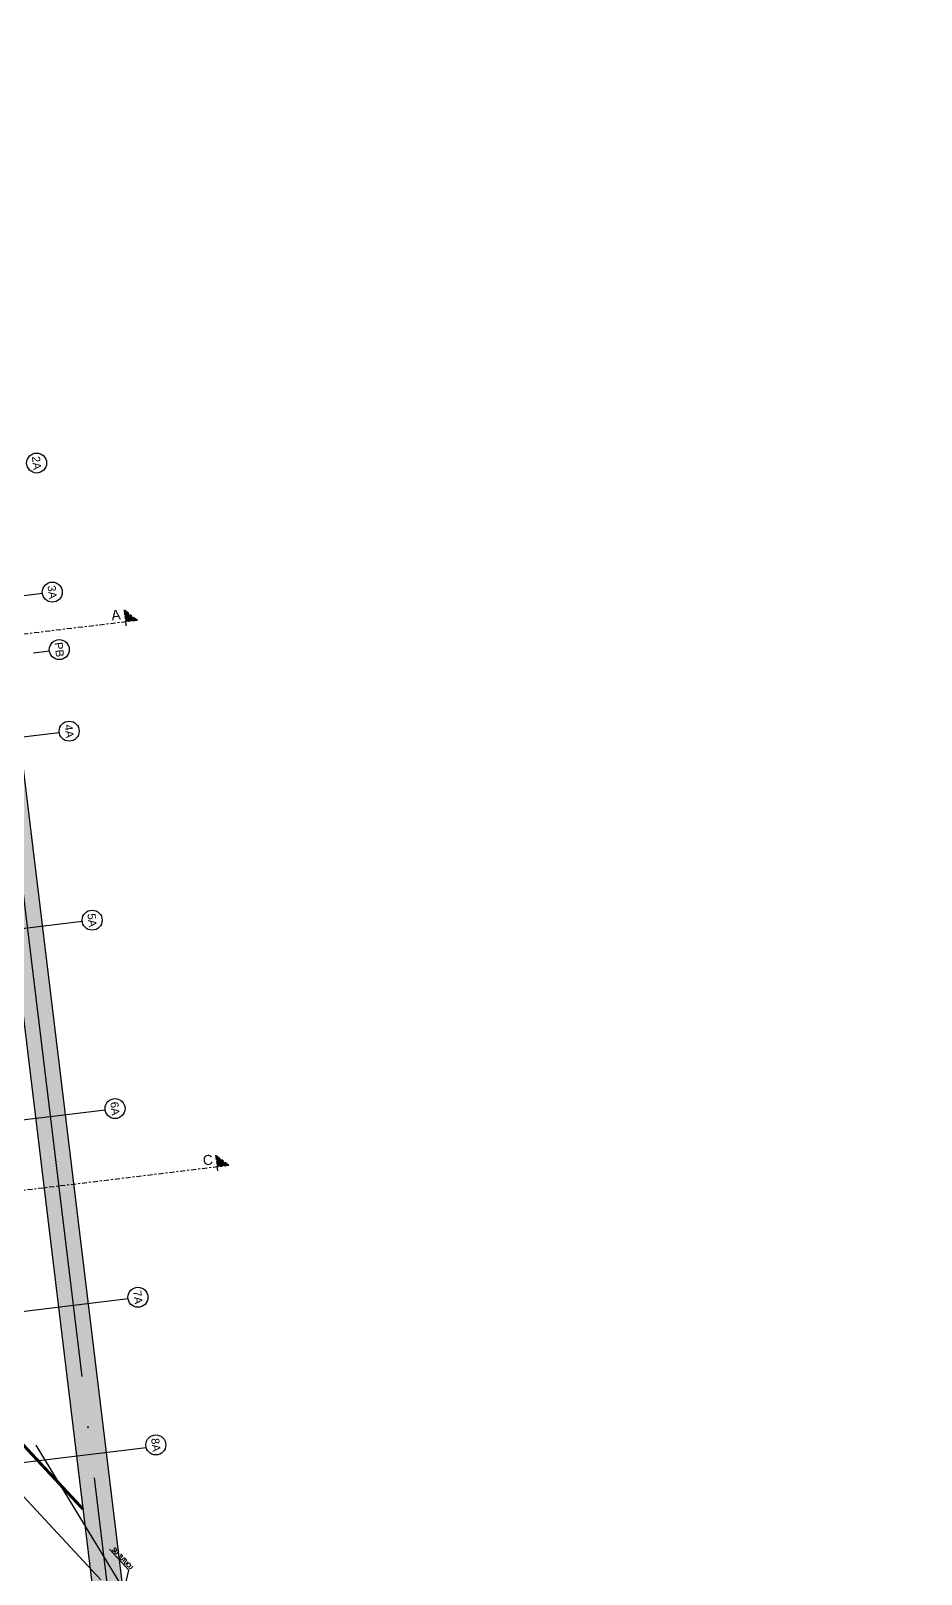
# Model space of a CAD drawing. Header units: millimetres. Extents: x 400392 to 401301, y 4543945 to 4544121.
# Drawn here: x 400480.3 to 400524.8, y 4544037 to 4544114.1 of the extents above; entities that cross this region are included whole.
import ezdxf
from ezdxf.enums import TextEntityAlignment as Align

# ---------------------------------------------------------------- set-up
doc = ezdxf.new("R2010")
doc.units = ezdxf.units.MM
for name, pattern in [('AKS', [3, 2.5, -0.25, 0, -0.25]), ('CENTER', [2, 1.25, -0.25, 0.25, -0.25]), ('CIZGI', [0.4, 0.25, -0.15]), ('DASHDOT2', [0.5, 0.25, -0.125, 0, -0.125])]:
    doc.linetypes.add(name, pattern=pattern)
for name, color, linetype in [('aks prota', 2, 'AKS'), ('caks prota', 4, 'Continuous'), ('kesit tarama prota', 252, 'Continuous'), ('kolon tarama prota', 252, 'Continuous'), ('not yazısı prota', 6, 'Continuous'), ('not çizgisi prota', 4, 'Continuous'), ('perde prota', 1, 'Continuous'), ('PRT-AL-TUNEL_EKSENI', 14, 'DASHDOT2'), ('skesit prota', 7, 'Continuous'), ('st_s_ölçü', 4, 'Continuous'), ('taks prota', 7, 'Continuous'), ('tkesit prota', 7, 'Continuous')]:
    doc.layers.add(name, color=color, linetype=linetype)
doc.styles.add('Arial', font='Arial.ttf')
doc.styles.add('OLCU', font='romanstw.shx')
doc.styles.add('TAKS', font='Arial Unicode.ttf')
doc.styles.add('TSIMPLEX', font='romanstw.shx')
doc.dimstyles.new('1-50', dxfattribs={"dimtxt": 10, "dimasz": 4, "dimexe": 4, "dimexo": 8, "dimgap": 4, "dimtad": 1, "dimdec": 1, "dimrnd": 0.05, "dimzin": 9, "dimdsep": 46, "dimtxsty": 'OLCU', "dimblk1": 'OBLIQUE', "dimblk2": 'OBLIQUE', "dimsah": 1, "dimcen": 2, "dimdle": 4, "dimclrd": 4, "dimclre": 4, "dimclrt": 3, "dimadec": 1, "dimazin": 0, "dimtfac": 1, "dimtdec": 1, "dimtix": 1, "dimtmove": 2, "dimatfit": 3, "dimldrblk": 'OBLIQUE', "dimfxl": 1, "dimtvp": 1, "dimtolj": 1, "dimtzin": 1, "dimarcsym": 0})

# ---------------------------------------------------------------- blocks, each defined once
blk = doc.blocks.new('_Oblique')
at = {"layer": 'st_s_ölçü', "lineweight": -2}
blk.add_line((-0.5, -0.5), (0.5, 0.5), dxfattribs=at)

msp = doc.modelspace()

# ---------------------------------------------------------------- hatches: boundary and pattern name
at = {"layer": 'kesit tarama prota'}
h = msp.add_hatch(color=256, dxfattribs=at)
h.dxf.hatch_style = 1
h.paths.add_polyline_path([(400484.9157, 4544085.15449), (400485.58366, 4544084.6312), (400484.98803, 4544084.55887)])
h = msp.add_hatch(color=256, dxfattribs=at)
h.dxf.hatch_style = 1
h.paths.add_polyline_path([(400489.49321, 4544057.91428), (400490.16117, 4544057.39099), (400489.56554, 4544057.31866)])
at = {"layer": 'kolon tarama prota'}
h = msp.add_hatch(color=256, dxfattribs=at)
h.dxf.hatch_style = 1
h.paths.add_polyline_path([(400485.11839, 4544034.12161), (400477.13156, 4544099.89028), (400434.74297, 4544094.74268), (400434.9238, 4544093.25362), (400475.82333, 4544098.22039), (400483.38044, 4544035.9903)])

# ---------------------------------------------------------------- linework, layer by layer
at = {"layer": 'aks prota', "ltscale": 10}
for p, q in [((400524.75998, 4543992.59926), (400411.76442, 4544114.0949)), ((400490.07415, 4543987.09137), (400475.9776, 4544103.17131)), ((400434.47543, 4544080.3555), (400480.83484, 4544085.98531)), ((400435.3193, 4544073.40655), (400481.67871, 4544079.03636)), ((400436.46455, 4544063.97584), (400482.82396, 4544069.60564)), ((400437.60972, 4544054.54574), (400483.96914, 4544060.17554)), ((400438.75505, 4544045.1144), (400485.11446, 4544050.74421)), ((400439.65919, 4544037.6691), (400486.01861, 4544043.29891))]:
    msp.add_line(p, q, dxfattribs=at)
at = {"layer": 'caks prota', "ltscale": 0.05}
for centre in [(400480.54761, 4544092.49818), (400481.3312, 4544086.04558), (400481.68013, 4544083.17229), (400482.17507, 4544079.09663), (400483.32228, 4544069.64977), (400484.46557, 4544060.2352), (400485.61081, 4544050.80449), (400486.50667, 4544043.42742)]:
    msp.add_circle(centre, 0.5, dxfattribs=at)
at = {"layer": 'perde prota'}
msp.add_lwpolyline([(400485.11839, 4544034.12161), (400477.13156, 4544099.89028), (400434.74297, 4544094.74268), (400434.9238, 4544093.25362), (400475.82333, 4544098.22039), (400483.38044, 4544035.9903)], close=True, dxfattribs=at)
at = {"layer": 'PRT-AL-TUNEL_EKSENI', "ltscale": 10}
msp.add_line((400434.82426, 4544077.48303), (400481.18367, 4544083.11283), dxfattribs=at)
at = {"layer": 'skesit prota', "linetype": 'CENTER', "ltscale": 0.2}
for p, q in [((400484.9157, 4544085.15449), (400485.0242, 4544084.26105)), ((400485.58366, 4544084.6312), (400484.9157, 4544085.15449)), ((400489.49321, 4544057.91428), (400489.60171, 4544057.02085)), ((400490.16117, 4544057.39099), (400489.49321, 4544057.91428))]:
    msp.add_line(p, q, dxfattribs=at)
for points in [[(400485.58366, 4544084.6312), (400436.7276, 4544078.6982), (400404.7188, 4544113.11486)], [(400490.16117, 4544057.39099), (400425.27317, 4544049.51111)]]:
    msp.add_lwpolyline(points, dxfattribs=at)
at = {"layer": 'st_s_ölçü', "color": 3, "linetype": 'CIZGI', "lineweight": 30, "ltscale": 50, "const_width": 0.15}
msp.add_lwpolyline([(400482.8677, 4544040.21253), (400476.55335, 4544047.00188), (400474.31991, 4544046.72799), (400473.88761, 4544050.2877), (400473.88784, 4544050.28749), (400473.75504, 4544051.37944), (400472.56379, 4544051.23477), (400470.87846, 4544065.11282), (400464.02879, 4544064.281), (400463.73705, 4544066.68335), (400462.5458, 4544066.53869), (400463.07098, 4544062.21404), (400457.4126, 4544061.52687), (400456.21251, 4544071.40879), (400461.87092, 4544072.09594), (400461.25438, 4544077.16047), (400448.74778, 4544075.64169), (400446.4392, 4544094.65203)], dxfattribs=at)

# ---------------------------------------------------------------- texts
at = {"layer": 'not yazısı prota', "ltscale": 0.05, "style": 'TSIMPLEX', "width": 0.8}
msp.add_text('SU TUTUCU', height=0.2, rotation=312.9239939, dxfattribs=at).set_placement((400484.30936, 4544038.17604))
at = {"layer": 'taks prota', "style": 'TAKS'}
for s, p in [('2A', (400480.54761, 4544092.49818)), ('3A', (400481.3312, 4544086.04558)), ('PB', (400481.68013, 4544083.17229)), ('4A', (400482.17507, 4544079.09663)), ('5A', (400483.32228, 4544069.64977)), ('6A', (400484.46557, 4544060.2352)), ('7A', (400485.61081, 4544050.80449)), ('8A', (400486.50667, 4544043.42742))]:
    msp.add_text(s, height=0.4, rotation=276.4291614, dxfattribs=at).set_placement(p, align=Align.MIDDLE_CENTER)
at = {"layer": 'tkesit prota', "style": 'Arial'}
for s, p in [('A', (400484.30891, 4544084.6275)), ('C', (400488.88642, 4544057.38729))]:
    msp.add_text(s, height=0.5, rotation=6.923994, dxfattribs=at).set_placement(p)

# ---------------------------------------------------------------- leaders
at = {"layer": 'not çizgisi prota'}
msp.add_leader([(400484.92412, 4544036.16638), (400485.16434, 4544037.15929), (400484.18476, 4544038.21256)], dimstyle='1-50', override={"dimasz": 12, "dimgap": 4, "dimtad": 0}, dxfattribs=at)

doc.saveas('drawing.dxf')
